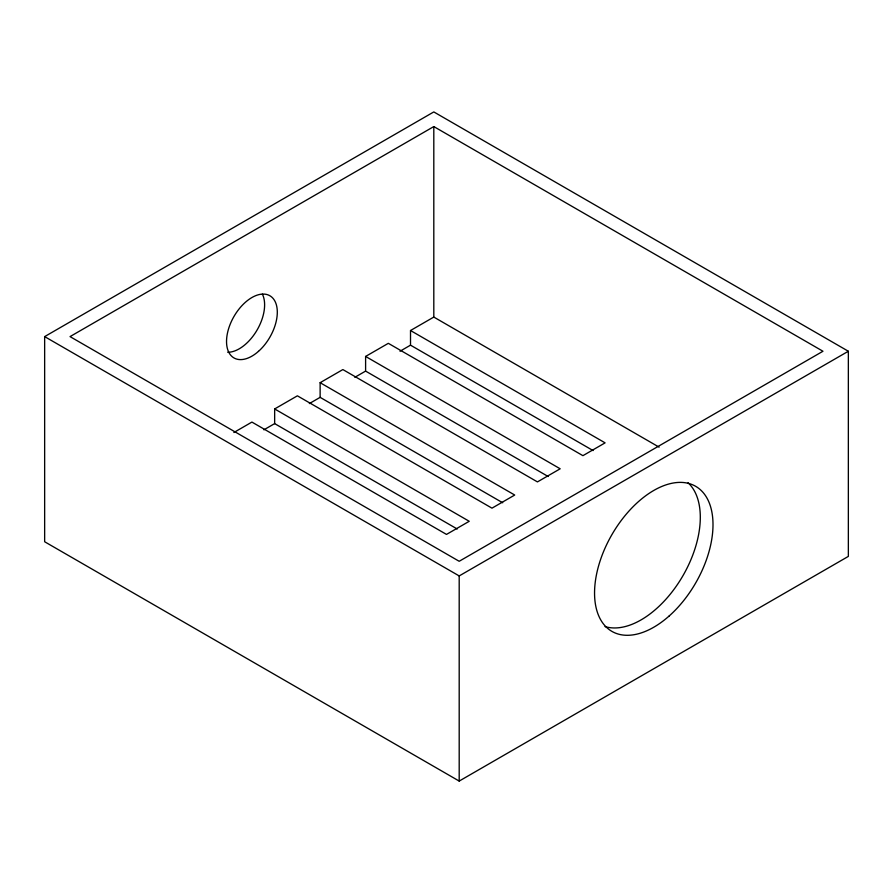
<?xml version="1.0" encoding="UTF-8"?>
<svg xmlns="http://www.w3.org/2000/svg" width="893" height="893" viewBox="0 0 893 893"><rect width="100%" height="100%" fill="white"/><g stroke="black" fill="none" stroke-linecap="round" stroke-linejoin="round"><path stroke-width="1.34" d="M44.65 336.605L433.808 111.926L848.35 351.25L848.35 556.395L459.192 781.074L44.65 541.75L44.65 336.605L459.192 575.929L848.35 351.25M433.808 126.572L70.034 336.605L459.192 561.284L822.966 351.25L433.808 126.572L433.808 317.071L659.112 447.147M233.854 432.513L251.915 422.076L446.5 534.416L469.238 521.289L274.653 408.949L274.653 423.606L457.227 529.013M274.653 408.949L297.391 395.822L491.976 508.162L514.714 495.035L320.129 382.695L320.129 397.352L502.703 502.759M320.129 382.695L342.867 369.568L537.441 481.907L560.179 468.792L365.605 356.441L365.605 371.097L548.168 476.505M365.605 356.441L388.332 343.325L582.917 455.664L605.097 442.861L410.512 330.522L410.512 345.167L593.086 450.574M410.512 330.522L433.808 317.071M263.882 429.823L274.653 423.606M309.358 403.569L320.129 397.352M354.834 377.315L365.605 371.097M400.008 351.239L410.512 345.167M459.192 575.929L459.192 781.074M262.419 294.199A35.887 20.718 -60 0 1 256.704 330.678A35.887 20.718 -60 0 1 227.704 352.266M688.068 482.756A83.752 48.356 -60 0 1 682.955 575.695A83.752 48.356 -60 0 1 605.03 626.573M669.103 616.047A83.752 48.356 -60 0 0 695.647 486.305A83.752 48.356 -60 0 0 596.569 574.166A83.752 48.356 -60 0 0 669.103 616.047M258.49 351.351A35.887 20.718 -60 0 0 269.865 295.75A35.887 20.718 -60 0 0 227.402 333.402A35.887 20.718 -60 0 0 258.49 351.351"/></g></svg>
